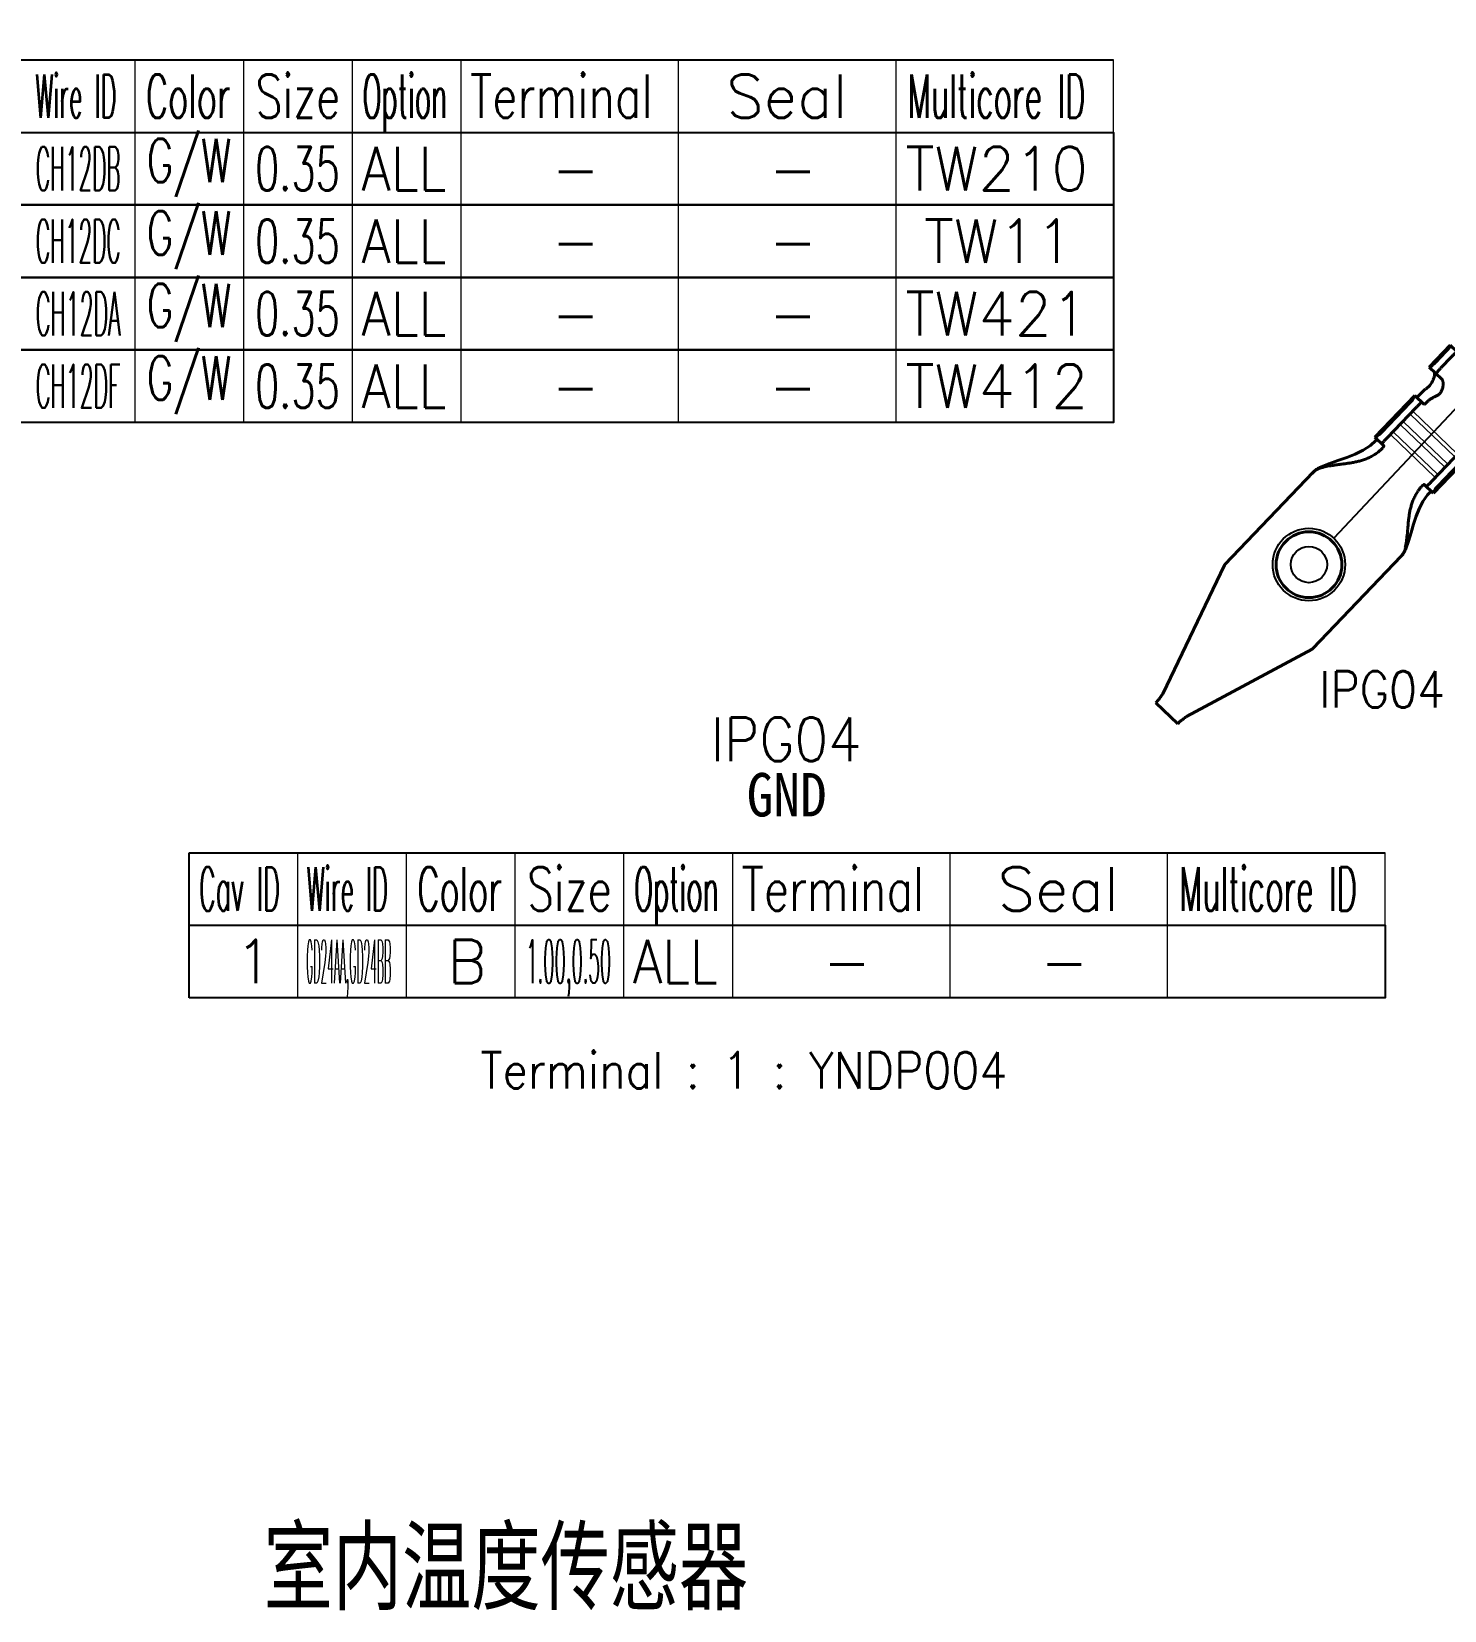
# Model space of a CAD drawing. Header units: inches. Extents: x 47316 to 59086, y 3141 to 11743.
# Drawn here: x 52115.9 to 52213.4, y 8494.5 to 8603.4 of the extents above; entities that cross this region are included whole.
import ezdxf

# ---------------------------------------------------------------- set-up
doc = ezdxf.new("R2010")
doc.units = ezdxf.units.IN
doc.header["$MEASUREMENT"] = 0
doc.layers.add('标注线', color=3, linetype='Continuous', lineweight=20)
doc.layers.add('轮廓线', color=7, linetype='Continuous', lineweight=40)
doc.styles.add('MtX_FangSong_GB2312', font='')
doc.styles.get("Standard").update_dxf_attribs({"font": ''})
doc.styles.get('MtX_FangSong_GB2312').set_extended_font_data('FangSong_GB2312')
doc.styles.get('Standard').set_extended_font_data('SimSun')
doc.linetypes.add('_VH_SPACE_TAPE', pattern='A,0.0001,[17,VeSys.shx,S=0.1,R=0,X=0,Y=0],-0.4,[17,VeSys.shx,S=0.1,R=0,X=0,Y=0],-0.4,[17,VeSys.shx,S=0.1,R=0,X=0,Y=0],-0.4,[18,VeSys.shx,S=0.1,R=0,X=0,Y=0],-0.5,[18,VeSys.shx,S=0.1,R=180,X=0.1,Y=0],-0.1,[17,VeSys.shx,S=0.1,R=0,X=0,Y=0],-0.4,[17,VeSys.shx,S=0.1,R=0,X=0,Y=0],-0.4,[17,VeSys.shx,S=0.1,R=0,X=0,Y=0],-0.4', length=3.0001)

# ---------------------------------------------------------------- blocks, each defined once
blk = doc.blocks.new('YNDP')
at = {"layer": '标注线', "color": 0}
for p, q in [((-2.1, 7.31), (2.1, 7.31)), ((-2.1, 7.31), (-2.1, 7.03)), ((-2.1, 7.03), (2.1, 7.03)), ((2.1, 7.31), (2.1, 7.03)), ((-2.1, 6.34), (2.1, 6.34)), ((-2.1, 6.06), (-2.1, 6.34)), ((-2.1, 6.06), (2.1, 6.06)), ((2.1, 6.06), (2.1, 6.34)), ((-2.1, 5.36), (2.1, 5.36)), ((-2.1, 5.08), (-2.1, 5.36)), ((-2.1, 5.08), (2.1, 5.08)), ((2.1, 5.08), (2.1, 5.36))]:
    blk.add_line(p, q, dxfattribs=at)
at = {"layer": '轮廓线', "color": 0, "linetype": 'Continuous'}
for p, q in [((-1.05, 31.85), (1.05, 31.85)), ((-1.05, 31.85), (-1.05, 31.62)), ((1.05, 31.85), (1.05, 31.62)), ((-1.12, 31.08), (-4.19, 21.73)), ((1.12, 31.08), (4.19, 21.73)), ((-4.2, 21.67), (-4.2, 12.86)), ((4.2, 21.67), (4.2, 12.86)), ((2.61, 8.81), (2.59, 8.3)), ((-2.8, 4.2), (-2.8, 8.19)), ((-1.93, 8.19), (-2.79, 8.19)), ((-2.68, 4.76), (-2.68, 7.63)), ((-2.59, 8.23), (-2.59, 8.19)), ((-2.15, 7.63), (-2.15, 4.76)), ((1.93, 8.19), (2.79, 8.19)), ((2.15, 7.63), (2.15, 4.76)), ((2.68, 4.76), (2.68, 7.63)), ((2.8, 4.2), (2.8, 8.19)), ((-1.88, 4.2), (-2.79, 4.2)), ((1.88, 4.2), (2.79, 4.2)), ((-3.42, 2.1), (-3.42, 0)), ((-2.21, 2.1), (-3.42, 2.1)), ((-3.33, 1.54), (-3.33, 0.56)), ((-2.8, 0.56), (-2.8, 1.54)), ((2.21, 2.1), (3.42, 2.1)), ((2.8, 0.56), (2.8, 1.54)), ((3.33, 1.54), (3.33, 0.56)), ((3.42, 2.1), (3.42, 0)), ((3.42, 0), (-3.42, 0))]:
    blk.add_line(p, q, dxfattribs=at)
for points in [[(-4.1, 12.34), (-3.84, 11.76), (-3.57, 11.21), (-3.29, 10.67), (-3.04, 10.15), (-2.83, 9.63), (-2.67, 9.1), (-2.59, 8.55)], [(4.1, 12.34), (3.82, 11.71), (3.52, 11.11), (3.22, 10.53), (2.96, 9.97), (2.75, 9.39), (2.61, 8.81)], [(2.59, 8.3), (2.6, 8.23), (2.62, 8.19)]]:
    blk.add_lwpolyline(points, dxfattribs=at)
blk.add_circle((0, 17.68), 2.27, dxfattribs=at)
for centre, radius, start, end in [((-3.99, 21.67), 0.21, 161.8436, 180), ((3.99, 21.67), 0.21, 0, 18.1564), ((-2.73, 12.98), 1.47, 179.9769, 194.856), ((-2.78, 12.86), 1.42, 179.9988, 190.6859), ((-2.82, 12.86), 1.38, 190.6602, 202.0987), ((-2.83, 12.95), 1.37, 194.867, 203.4682), ((-2.88, 12.93), 1.32, 203.5201, 211.9337), ((2.88, 12.93), 1.31, 328.0524, 336.542), ((2.84, 12.95), 1.36, 336.545, 345.167), ((2.82, 12.86), 1.38, 337.9012, 349.3399), ((2.73, 12.98), 1.47, 345.1441, 0.0231), ((2.78, 12.86), 1.42, 349.3141, 0.0012)]:
    blk.add_arc(centre, radius, start, end, dxfattribs=at)
for centre, ratio, start_param, end_param in [((-2.79, 7.63), 0.19732, -4.712389, -3.141593), ((2.79, 7.63), 0.19732, -3.141593, -1.570796), ((-2.79, 4.76), 0.19732, 0, 1.570796), ((2.79, 4.76), 0.19732, -1.570796, 0), ((-3.4, 1.54), 0.133102, -4.712389, -3.141593), ((3.4, 1.54), 0.133102, -3.141593, -1.570796), ((-3.4, 0.56), 0.133102, 0, 1.570796), ((3.4, 0.56), 0.133102, -1.570796, 0)]:
    blk.add_ellipse(centre, major_axis=(0, -0.56), ratio=ratio, start_param=start_param, end_param=end_param, dxfattribs=at)
for points, knots in [([(-1.12, 31.08), (-1.12, 31.13), (-1.11, 31.23), (-1.09, 31.37), (-1.07, 31.5), (-1.06, 31.59), (-1.05, 31.62)], [0, 0, 0, 0, 0.275349, 0.54044, 0.785059, 1, 1, 1, 1]), ([(1.12, 31.08), (1.12, 31.13), (1.11, 31.23), (1.09, 31.37), (1.07, 31.5), (1.06, 31.59), (1.05, 31.62)], [0, 0, 0, 0, 0.275349, 0.54044, 0.785059, 1, 1, 1, 1]), ([(-3.99, 12.24), (-3.96, 12.18), (-3.88, 12.06), (-3.76, 11.88), (-3.63, 11.71), (-3.49, 11.53), (-3.38, 11.38), (-3.28, 11.26), (-3.18, 11.13), (-3.08, 11.01), (-2.97, 10.88), (-2.89, 10.77), (-2.81, 10.67), (-2.71, 10.53), (-2.6, 10.38), (-2.5, 10.23), (-2.42, 10.11), (-2.35, 9.98), (-2.28, 9.85), (-2.21, 9.72), (-2.13, 9.54), (-2.06, 9.35), (-2, 9.15), (-1.96, 9), (-1.93, 8.85), (-1.92, 8.75), (-1.91, 8.7)], [0, 0, 0, 0, 0.050147, 0.101268, 0.15366, 0.207551, 0.263037, 0.291397, 0.320187, 0.379163, 0.409405, 0.44019, 0.471533, 0.503437, 0.568955, 0.6026, 0.636828, 0.671601, 0.70688, 0.742606, 0.778723, 0.851854, 0.888752, 0.925778, 0.962868, 1, 1, 1, 1]), ([(3.99, 12.24), (3.96, 12.18), (3.88, 12.06), (3.76, 11.88), (3.63, 11.71), (3.49, 11.53), (3.38, 11.38), (3.28, 11.26), (3.18, 11.13), (3.08, 11.01), (2.97, 10.88), (2.89, 10.77), (2.81, 10.67), (2.71, 10.53), (2.6, 10.38), (2.5, 10.23), (2.42, 10.11), (2.35, 9.98), (2.28, 9.85), (2.21, 9.72), (2.13, 9.54), (2.06, 9.35), (2, 9.15), (1.96, 9), (1.93, 8.85), (1.92, 8.75), (1.91, 8.7)], [0, 0, 0, 0, 0.050147, 0.101268, 0.15366, 0.207551, 0.263037, 0.291397, 0.320187, 0.379163, 0.409405, 0.44019, 0.471533, 0.503437, 0.568955, 0.6026, 0.636828, 0.671601, 0.70688, 0.742606, 0.778723, 0.851854, 0.888752, 0.925778, 0.962868, 1, 1, 1, 1]), ([(-2.59, 8.23), (-2.59, 8.23), (-2.59, 8.25), (-2.59, 8.28), (-2.59, 8.31), (-2.59, 8.35), (-2.58, 8.39), (-2.58, 8.46), (-2.58, 8.51), (-2.59, 8.55)], [0, 0, 0, 0, 0.070978, 0.159185, 0.264069, 0.384693, 0.519957, 0.668708, 1, 1, 1, 1]), ([(-2.58, 8.19), (-2.58, 8.19), (-2.58, 8.19), (-2.58, 8.19), (-2.59, 8.2), (-2.59, 8.2), (-2.59, 8.2), (-2.59, 8.21), (-2.59, 8.22), (-2.59, 8.22), (-2.59, 8.23)], [0, 0, 0, 0, 0.063583, 0.13143, 0.214486, 0.319093, 0.448523, 0.604543, 0.788198, 1, 1, 1, 1]), ([(-2.11, 8.19), (-2.11, 8.19), (-2.11, 8.19), (-2.11, 8.19), (-2.12, 8.18), (-2.12, 8.18), (-2.12, 8.17), (-2.12, 8.17), (-2.13, 8.16), (-2.13, 8.14), (-2.13, 8.12), (-2.14, 8.09), (-2.14, 8.06), (-2.14, 8.01), (-2.15, 7.94), (-2.15, 7.84), (-2.15, 7.74), (-2.15, 7.67), (-2.15, 7.63)], [0, 0, 0, 0, 0.004027, 0.009289, 0.016377, 0.025518, 0.036801, 0.050263, 0.065914, 0.083752, 0.125893, 0.176287, 0.234438, 0.299837, 0.450022, 0.621303, 0.807366, 1, 1, 1, 1]), ([(-1.89, 8.33), (-1.89, 8.32), (-1.9, 8.3), (-1.9, 8.27), (-1.9, 8.25), (-1.91, 8.23), (-1.91, 8.22), (-1.91, 8.21), (-1.92, 8.2), (-1.92, 8.2), (-1.92, 8.2), (-1.92, 8.19), (-1.92, 8.19), (-1.93, 8.19), (-1.93, 8.19)], [0, 0, 0, 0, 0.218442, 0.41158, 0.578176, 0.717068, 0.77583, 0.827442, 0.871971, 0.909537, 0.940372, 0.964928, 0.984146, 1, 1, 1, 1]), ([(-1.91, 8.7), (-1.91, 8.66), (-1.9, 8.6), (-1.89, 8.5), (-1.89, 8.42), (-1.89, 8.37), (-1.89, 8.34), (-1.89, 8.33)], [0, 0, 0, 0, 0.28921, 0.557756, 0.797041, 0.903477, 1, 1, 1, 1]), ([(1.89, 8.33), (1.89, 8.34), (1.89, 8.37), (1.89, 8.42), (1.89, 8.5), (1.9, 8.6), (1.91, 8.66), (1.91, 8.7)], [0, 0, 0, 0, 0.09654, 0.20301, 0.442326, 0.710821, 1, 1, 1, 1]), ([(1.93, 8.19), (1.93, 8.19), (1.92, 8.19), (1.92, 8.19), (1.92, 8.2), (1.92, 8.2), (1.92, 8.2), (1.91, 8.21), (1.91, 8.22), (1.91, 8.23), (1.9, 8.25), (1.9, 8.27), (1.9, 8.3), (1.89, 8.32), (1.89, 8.33)], [0, 0, 0, 0, 0.015854, 0.035072, 0.059628, 0.090464, 0.128031, 0.17256, 0.224172, 0.282933, 0.421824, 0.58842, 0.781558, 1, 1, 1, 1]), ([(2.15, 7.63), (2.15, 7.67), (2.15, 7.74), (2.15, 7.84), (2.15, 7.94), (2.14, 8.01), (2.14, 8.06), (2.14, 8.09), (2.13, 8.12), (2.13, 8.14), (2.13, 8.16), (2.12, 8.17), (2.12, 8.17), (2.12, 8.18), (2.12, 8.18), (2.11, 8.19), (2.11, 8.19), (2.11, 8.19), (2.11, 8.19)], [0, 0, 0, 0, 0.192634, 0.378697, 0.549978, 0.700163, 0.765562, 0.823713, 0.874107, 0.916248, 0.934086, 0.949737, 0.963199, 0.974482, 0.983623, 0.990711, 0.995973, 1, 1, 1, 1]), ([(-2.15, 4.76), (-2.15, 4.72), (-2.15, 4.65), (-2.15, 4.55), (-2.15, 4.45), (-2.14, 4.38), (-2.14, 4.33), (-2.14, 4.3), (-2.13, 4.27), (-2.13, 4.25), (-2.13, 4.23), (-2.12, 4.22), (-2.12, 4.22), (-2.12, 4.21), (-2.12, 4.21), (-2.11, 4.2), (-2.11, 4.2), (-2.11, 4.2), (-2.11, 4.2)], [0, 0, 0, 0, 0.192634, 0.378697, 0.549978, 0.700163, 0.765562, 0.823713, 0.874107, 0.916248, 0.934086, 0.949737, 0.963199, 0.974482, 0.983623, 0.990711, 0.995973, 1, 1, 1, 1]), ([(2.11, 4.2), (2.11, 4.2), (2.11, 4.2), (2.11, 4.2), (2.12, 4.21), (2.12, 4.21), (2.12, 4.22), (2.12, 4.22), (2.13, 4.23), (2.13, 4.25), (2.13, 4.27), (2.14, 4.3), (2.14, 4.33), (2.14, 4.38), (2.15, 4.45), (2.15, 4.55), (2.15, 4.65), (2.15, 4.72), (2.15, 4.76)], [0, 0, 0, 0, 0.004027, 0.009289, 0.016377, 0.025518, 0.036801, 0.050263, 0.065914, 0.083752, 0.125893, 0.176287, 0.234438, 0.299837, 0.450022, 0.621303, 0.807366, 1, 1, 1, 1]), ([(-2.89, 2.13), (-2.87, 2.14), (-2.85, 2.17), (-2.8, 2.21), (-2.76, 2.26), (-2.72, 2.33), (-2.68, 2.4), (-2.64, 2.48), (-2.61, 2.56), (-2.56, 2.69), (-2.53, 2.85), (-2.51, 3.01), (-2.51, 3.13), (-2.52, 3.22), (-2.54, 3.29), (-2.55, 3.34), (-2.56, 3.36)], [0, 0, 0, 0, 0.038866, 0.08397, 0.135113, 0.191855, 0.253649, 0.319879, 0.389842, 0.462725, 0.612921, 0.759984, 0.828629, 0.892177, 0.949572, 1, 1, 1, 1]), ([(-2.56, 3.36), (-2.57, 3.43), (-2.58, 3.53), (-2.58, 3.66), (-2.58, 3.77), (-2.58, 3.87), (-2.58, 3.98), (-2.58, 4.09), (-2.58, 4.16), (-2.58, 4.2)], [0, 0, 0, 0, 0.240029, 0.362533, 0.486637, 0.612415, 0.739889, 0.869056, 1, 1, 1, 1]), ([(-1.75, 3.36), (-1.74, 3.34), (-1.71, 3.28), (-1.68, 3.19), (-1.65, 3.09), (-1.64, 3), (-1.64, 2.93), (-1.64, 2.87), (-1.65, 2.81), (-1.66, 2.73), (-1.69, 2.64), (-1.73, 2.53), (-1.79, 2.44), (-1.85, 2.36), (-1.91, 2.28), (-1.98, 2.22), (-2.03, 2.18), (-2.07, 2.15), (-2.1, 2.13), (-2.13, 2.12), (-2.17, 2.1), (-2.2, 2.1), (-2.21, 2.1)], [0, 0, 0, 0, 0.055022, 0.116995, 0.185083, 0.258201, 0.296181, 0.334778, 0.373698, 0.412652, 0.489659, 0.564292, 0.635623, 0.703071, 0.76613, 0.824277, 0.876958, 0.901113, 0.923761, 0.944907, 0.964596, 1, 1, 1, 1]), ([(-1.88, 4.2), (-1.88, 4.13), (-1.87, 4.02), (-1.86, 3.87), (-1.85, 3.73), (-1.83, 3.59), (-1.79, 3.46), (-1.77, 3.39), (-1.75, 3.36)], [0, 0, 0, 0, 0.260021, 0.387215, 0.512609, 0.758429, 0.879572, 1, 1, 1, 1]), ([(2.21, 2.1), (2.2, 2.1), (2.17, 2.1), (2.13, 2.12), (2.1, 2.13), (2.07, 2.15), (2.03, 2.18), (1.98, 2.22), (1.91, 2.28), (1.85, 2.36), (1.79, 2.44), (1.73, 2.53), (1.69, 2.64), (1.65, 2.75), (1.64, 2.87), (1.64, 2.98), (1.65, 3.09), (1.68, 3.19), (1.71, 3.28), (1.74, 3.34), (1.75, 3.36)], [0, 0, 0, 0, 0.035416, 0.055113, 0.076262, 0.09891, 0.123064, 0.175742, 0.233887, 0.296955, 0.364416, 0.435763, 0.510406, 0.587414, 0.665244, 0.741782, 0.814902, 0.882994, 0.944969, 1, 1, 1, 1]), ([(1.75, 3.36), (1.77, 3.39), (1.79, 3.46), (1.83, 3.59), (1.85, 3.73), (1.86, 3.87), (1.87, 4.02), (1.88, 4.13), (1.88, 4.2)], [0, 0, 0, 0, 0.120428, 0.241571, 0.48739, 0.612785, 0.739979, 1, 1, 1, 1]), ([(2.56, 3.36), (2.55, 3.34), (2.54, 3.3), (2.53, 3.23), (2.52, 3.16), (2.51, 3.05), (2.52, 2.9), (2.55, 2.73), (2.6, 2.59), (2.64, 2.48), (2.68, 2.41), (2.71, 2.34), (2.75, 2.28), (2.79, 2.23), (2.81, 2.2), (2.83, 2.19)], [0, 0, 0, 0, 0.048288, 0.102718, 0.16266, 0.227338, 0.366788, 0.511961, 0.653827, 0.721303, 0.78555, 0.846014, 0.902199, 0.953655, 1, 1, 1, 1]), ([(2.58, 4.2), (2.58, 4.16), (2.58, 4.09), (2.58, 3.98), (2.58, 3.87), (2.58, 3.77), (2.58, 3.66), (2.58, 3.53), (2.57, 3.43), (2.56, 3.36)], [0, 0, 0, 0, 0.130944, 0.260111, 0.387585, 0.513363, 0.637467, 0.759971, 1, 1, 1, 1]), ([(2.83, 2.19), (2.84, 2.17), (2.86, 2.15), (2.89, 2.13), (2.9, 2.12)], [0, 0, 0, 0, 0.537008, 1, 1, 1, 1]), ([(-2.97, 2.1), (-2.96, 2.1), (-2.95, 2.1), (-2.93, 2.11), (-2.91, 2.12), (-2.9, 2.13), (-2.89, 2.13)], [0, 0, 0, 0, 0.217658, 0.453857, 0.713604, 1, 1, 1, 1]), ([(-2.74, 2.1), (-2.74, 2.1), (-2.74, 2.1), (-2.75, 2.1), (-2.75, 2.09), (-2.75, 2.09), (-2.76, 2.08), (-2.76, 2.08), (-2.76, 2.07), (-2.77, 2.05), (-2.77, 2.03), (-2.78, 2), (-2.78, 1.97), (-2.79, 1.93), (-2.79, 1.89), (-2.8, 1.83), (-2.8, 1.75), (-2.8, 1.65), (-2.8, 1.58), (-2.8, 1.54)], [0, 0, 0, 0, 0.005642, 0.012205, 0.020275, 0.030156, 0.042002, 0.05589, 0.071859, 0.089925, 0.132301, 0.1827, 0.240671, 0.305736, 0.377363, 0.454882, 0.624746, 0.809143, 1, 1, 1, 1]), ([(2.8, 1.54), (2.8, 1.58), (2.8, 1.65), (2.8, 1.75), (2.8, 1.83), (2.79, 1.89), (2.79, 1.93), (2.78, 1.97), (2.78, 2), (2.77, 2.03), (2.77, 2.05), (2.76, 2.07), (2.76, 2.08), (2.76, 2.08), (2.75, 2.09), (2.75, 2.09), (2.75, 2.1), (2.74, 2.1), (2.74, 2.1), (2.74, 2.1)], [0, 0, 0, 0, 0.190857, 0.375254, 0.545118, 0.622637, 0.694264, 0.759329, 0.8173, 0.867699, 0.910075, 0.928141, 0.94411, 0.957998, 0.969844, 0.979725, 0.987795, 0.994358, 1, 1, 1, 1]), ([(2.9, 2.12), (2.91, 2.12), (2.92, 2.11), (2.94, 2.1), (2.96, 2.1), (2.97, 2.1)], [0, 0, 0, 0, 0.280397, 0.659814, 1, 1, 1, 1]), ([(-2.8, 0.56), (-2.8, 0.52), (-2.8, 0.45), (-2.8, 0.35), (-2.8, 0.27), (-2.79, 0.21), (-2.79, 0.17), (-2.78, 0.13), (-2.78, 0.1), (-2.77, 0.07), (-2.77, 0.05), (-2.76, 0.03), (-2.76, 0.02), (-2.76, 0.02), (-2.75, 0.01), (-2.75, 0.01), (-2.75, 0), (-2.74, 0), (-2.74, 0), (-2.74, 0)], [0, 0, 0, 0, 0.190857, 0.375254, 0.545118, 0.622637, 0.694264, 0.759329, 0.8173, 0.867699, 0.910075, 0.928141, 0.94411, 0.957998, 0.969844, 0.979725, 0.987795, 0.994358, 1, 1, 1, 1]), ([(2.74, 0), (2.74, 0), (2.74, 0), (2.75, 0), (2.75, 0.01), (2.75, 0.01), (2.76, 0.02), (2.76, 0.02), (2.76, 0.03), (2.77, 0.05), (2.77, 0.07), (2.78, 0.1), (2.78, 0.13), (2.79, 0.17), (2.79, 0.21), (2.8, 0.27), (2.8, 0.35), (2.8, 0.45), (2.8, 0.52), (2.8, 0.56)], [0, 0, 0, 0, 0.005642, 0.012205, 0.020275, 0.030156, 0.042002, 0.05589, 0.071859, 0.089925, 0.132301, 0.1827, 0.240671, 0.305736, 0.377363, 0.454882, 0.624746, 0.809143, 1, 1, 1, 1])]:
    blk.add_open_spline(points, degree=3, knots=knots, dxfattribs=at)

msp = doc.modelspace()

# ---------------------------------------------------------------- linework, layer by layer
at = {"color": 0, "linetype": '_VH_SPACE_TAPE', "lineweight": -2, "ltscale": 5}
msp.add_line((52255.97, 8621.89), (52205.73, 8568.43), dxfattribs=at)
at = {"color": 0, "linetype": 'Continuous', "lineweight": -2}
for p, q in [((52108.04, 8601.41), (52190.54, 8601.41)), ((52108.04, 8596.41), (52190.54, 8596.41)), ((52126.77, 8546.74), (52209.27, 8546.74)), ((52126.77, 8541.74), (52126.77, 8546.74)), ((52126.77, 8541.74), (52209.27, 8541.74))]:
    msp.add_line(p, q, dxfattribs=at)
at = {"color": 7, "linetype": 'Continuous', "lineweight": 15}
for p, q in [((52123.04, 8596.41), (52123.04, 8601.41)), ((52130.54, 8596.41), (52130.54, 8601.41)), ((52138.04, 8596.41), (52138.04, 8601.41)), ((52145.54, 8596.41), (52145.54, 8601.41)), ((52160.54, 8596.41), (52160.54, 8601.41)), ((52175.54, 8596.41), (52175.54, 8601.41)), ((52190.54, 8596.41), (52190.54, 8601.41)), ((52134.27, 8541.74), (52134.27, 8546.74)), ((52141.77, 8541.74), (52141.77, 8546.74)), ((52149.27, 8541.74), (52149.27, 8546.74)), ((52156.77, 8541.74), (52156.77, 8546.74)), ((52164.27, 8541.74), (52164.27, 8546.74)), ((52179.27, 8541.74), (52179.27, 8546.74)), ((52194.27, 8541.74), (52194.27, 8546.74)), ((52209.27, 8541.74), (52209.27, 8546.74))]:
    msp.add_line(p, q, dxfattribs=at)
at = {"color": 102, "linetype": 'Continuous', "lineweight": 15}
for p, q in [((52123.04, 8591.41), (52123.04, 8596.41)), ((52130.54, 8591.41), (52130.54, 8596.41)), ((52138.04, 8591.41), (52138.04, 8596.41)), ((52145.54, 8591.41), (52145.54, 8596.41)), ((52160.54, 8591.41), (52160.54, 8596.41)), ((52175.54, 8591.41), (52175.54, 8596.41)), ((52123.04, 8586.41), (52123.04, 8591.41)), ((52130.54, 8586.41), (52130.54, 8591.41)), ((52138.04, 8586.41), (52138.04, 8591.41)), ((52145.54, 8586.41), (52145.54, 8591.41)), ((52160.54, 8586.41), (52160.54, 8591.41)), ((52175.54, 8586.41), (52175.54, 8591.41)), ((52123.04, 8581.41), (52123.04, 8586.41)), ((52130.54, 8581.41), (52130.54, 8586.41)), ((52138.04, 8581.41), (52138.04, 8586.41)), ((52145.54, 8581.41), (52145.54, 8586.41)), ((52160.54, 8581.41), (52160.54, 8586.41)), ((52175.54, 8581.41), (52175.54, 8586.41)), ((52123.04, 8576.41), (52123.04, 8581.41)), ((52130.54, 8576.41), (52130.54, 8581.41)), ((52138.04, 8576.41), (52138.04, 8581.41)), ((52145.54, 8576.41), (52145.54, 8581.41)), ((52160.54, 8576.41), (52160.54, 8581.41)), ((52175.54, 8576.41), (52175.54, 8581.41)), ((52134.27, 8536.74), (52134.27, 8541.74)), ((52141.77, 8536.74), (52141.77, 8541.74)), ((52149.27, 8536.74), (52149.27, 8541.74)), ((52156.77, 8536.74), (52156.77, 8541.74)), ((52164.27, 8536.74), (52164.27, 8541.74)), ((52179.27, 8536.74), (52179.27, 8541.74)), ((52194.27, 8536.74), (52194.27, 8541.74))]:
    msp.add_line(p, q, dxfattribs=at)
at = {"color": 0, "linetype": 'Continuous', "lineweight": -2}
for points in [[(52108.04, 8591.41), (52108.04, 8596.41), (52190.54, 8596.41), (52190.54, 8591.41)], [(52108.04, 8586.41), (52108.04, 8591.41), (52190.54, 8591.41), (52190.54, 8586.41)], [(52108.04, 8581.41), (52108.04, 8586.41), (52190.54, 8586.41), (52190.54, 8581.41)], [(52108.04, 8576.41), (52108.04, 8581.41), (52190.54, 8581.41), (52190.54, 8576.41)], [(52126.77, 8536.74), (52126.77, 8541.74), (52209.27, 8541.74), (52209.27, 8536.74)]]:
    msp.add_lwpolyline(points, close=True, dxfattribs=at)
for radius in [2.5, 1.25]:
    msp.add_circle((52204.02, 8566.61), radius, dxfattribs=at)

# ---------------------------------------------------------------- block references
at = {"color": 0, "lineweight": -2, "rotation": 136.2821099940492}
msp.add_blockref('YNDP', (52216.24, 8579.38), dxfattribs=at)

# ---------------------------------------------------------------- texts
at = {"color": 0, "lineweight": -2, "style": 'MtX_FangSong_GB2312', "width": 0.7}
msp.add_text('室内温度传感器', height=5, rotation=360, dxfattribs=at).set_placement((52131.92, 8495.05))
at = {"color": 7, "linetype": 'Continuous', "lineweight": 15, "char_height": 3, "attachment_point": 1}
for s, insert, width in [('\\Fromans.shx;\\W0.4026548673;\\T1.0000000000;\\o\\lWire ID', (52116.16, 8600.41), 6.5), ('\\Fromans.shx;\\W0.5687500000;\\T1.0000000000;\\o\\lColor', (52123.79, 8600.41), 6.5), ('\\Fromans.shx;\\W0.7222222222;\\T1.0000000000;\\o\\lSize', (52131.35, 8600.41), 6.5), ('\\Fromans.shx;\\W0.4595959596;\\T1.0000000000;\\o\\lOption', (52138.74, 8600.41), 6.5), ('\\Fromans.shx;\\W0.7480916031;\\T1.0000000000;\\o\\lTerminal', (52146.15, 8600.41), 14), ('\\Fromans.shx;\\W1.0000000000;\\T1.0000000000;\\o\\lSeal', (52163.83, 8600.41), 9.2857), ('\\Fromans.shx;\\W0.5185185185;\\T1.0000000000;\\o\\lMulticore ID', (52176.34, 8600.41), 14), ('\\Fromans.shx;\\W0.4026548673;\\T1.0000000000;\\o\\lWire ID', (52134.88, 8545.74), 6.5), ('\\Fromans.shx;\\W0.7222222222;\\T1.0000000000;\\o\\lSize', (52150.08, 8545.74), 6.5), ('\\Fromans.shx;\\W0.4595959596;\\T1.0000000000;\\o\\lOption', (52157.47, 8545.74), 6.5), ('\\Fromans.shx;\\W0.7480916031;\\T1.0000000000;\\o\\lTerminal', (52164.88, 8545.74), 14), ('\\Fromans.shx;\\W0.5185185185;\\T1.0000000000;\\o\\lMulticore ID', (52195.07, 8545.74), 14), ('\\Fromans.shx;\\W0.4292452830;\\T1.0000000000;\\o\\lCav ID', (52127.45, 8545.74), 6.5), ('\\Fromans.shx;\\W0.5687500000;\\T1.0000000000;\\o\\lColor', (52142.51, 8545.74), 6.5), ('\\Fromans.shx;\\W1.0000000000;\\T1.0000000000;\\o\\lSeal', (52182.55, 8545.74), 9.2857), ('\\Fromans.shx;\\W1.0000000000;\\T1.0000000000;\\o\\l1', (52129.95, 8540.74), 2.8571)]:
    msp.add_mtext(s, dxfattribs=dict(at, insert=insert, width=width))
at = {"color": 140, "linetype": 'Continuous', "lineweight": 15, "char_height": 3, "attachment_point": 1}
for s, insert, width in [('\\Fromans.shx;\\W0.6791044776;\\T1.0000000000;\\o\\lG/W', (52123.84, 8595.98), 6.5), ('\\Fromans.shx;\\W0.8750000000;\\T1.0000000000;\\o\\lALL', (52138.67, 8595.41), 6.5), ('\\Fromans.shx;\\W1.0000000000;\\T1.0000000000;\\o\\l-', (52166.76, 8595.41), 3.7143), ('\\Fromans.shx;\\W0.6791044776;\\T1.0000000000;\\o\\lG/W', (52123.84, 8590.98), 6.5), ('\\Fromans.shx;\\W0.8750000000;\\T1.0000000000;\\o\\lALL', (52138.67, 8590.41), 6.5), ('\\Fromans.shx;\\W1.0000000000;\\T1.0000000000;\\o\\l-', (52166.76, 8590.41), 3.7143), ('\\Fromans.shx;\\W0.6791044776;\\T1.0000000000;\\o\\lG/W', (52123.84, 8585.98), 6.5), ('\\Fromans.shx;\\W0.8750000000;\\T1.0000000000;\\o\\lALL', (52138.67, 8585.41), 6.5), ('\\Fromans.shx;\\W1.0000000000;\\T1.0000000000;\\o\\l-', (52166.76, 8585.41), 3.7143), ('\\Fromans.shx;\\W0.6791044776;\\T1.0000000000;\\o\\lG/W', (52123.84, 8580.98), 6.5), ('\\Fromans.shx;\\W0.8750000000;\\T1.0000000000;\\o\\lALL', (52138.67, 8580.41), 6.5), ('\\Fromans.shx;\\W1.0000000000;\\T1.0000000000;\\o\\l-', (52166.76, 8580.41), 3.7143), ('\\Fromans.shx;\\W1.0000000000;\\T1.0000000000;\\o\\lB', (52144.59, 8540.74), 3), ('\\Fromans.shx;\\W0.8750000000;\\T1.0000000000;\\o\\lALL', (52157.39, 8540.74), 6.5), ('\\Fromans.shx;\\W1.0000000000;\\T1.0000000000;\\o\\l-', (52185.48, 8540.74), 3.7143)]:
    msp.add_mtext(s, dxfattribs=dict(at, insert=insert, width=width))
at = {"color": 21, "linetype": 'Continuous', "lineweight": 15, "attachment_point": 1}
for s, insert, char_height, width in [('\\Fromans.shx;\\W0.3640000000;\\T1.0000000000;\\o\\lCH12DB', (52116.2, 8595.41), 3, 6.5), ('\\Fromans.shx;\\W0.6500000000;\\T1.0000000000;\\o\\l0.35', (52131.32, 8595.41), 3, 6.5), ('\\Fromans.shx;\\W0.9800000000;\\T1.0000000000;\\o\\lTW210', (52176.18, 8595.41), 3, 14), ('\\Fromans.shx;\\W1.0000000000;\\T1.0000000000;\\o\\l-', (52151.76, 8595.41), 3, 3.7143), ('\\Fromans.shx;\\W0.3640000000;\\T1.0000000000;\\o\\lCH12DC', (52116.2, 8590.41), 3, 6.5), ('\\Fromans.shx;\\W0.6500000000;\\T1.0000000000;\\o\\l0.35', (52131.32, 8590.41), 3, 6.5), ('\\Fromans.shx;\\W1.0000000000;\\T1.0000000000;\\o\\lTW11', (52177.47, 8590.41), 3, 11.4286), ('\\Fromans.shx;\\W1.0000000000;\\T1.0000000000;\\o\\l-', (52151.76, 8590.41), 3, 3.7143), ('\\Fromans.shx;\\W0.3729508197;\\T1.0000000000;\\o\\lCH12DA', (52116.2, 8585.41), 3, 6.5), ('\\Fromans.shx;\\W0.6500000000;\\T1.0000000000;\\o\\l0.35', (52131.32, 8585.41), 3, 6.5), ('\\Fromans.shx;\\W0.9800000000;\\T1.0000000000;\\o\\lTW421', (52176.18, 8585.41), 3, 14), ('\\Fromans.shx;\\W1.0000000000;\\T1.0000000000;\\o\\l-', (52151.76, 8585.41), 3, 3.7143), ('\\Fromans.shx;\\W0.3729508197;\\T1.0000000000;\\o\\lCH12DF', (52116.2, 8580.41), 3, 6.5), ('\\Fromans.shx;\\W0.6500000000;\\T1.0000000000;\\o\\l0.35', (52131.32, 8580.41), 3, 6.5), ('\\Fromans.shx;\\W0.9800000000;\\T1.0000000000;\\o\\lTW412', (52176.18, 8580.41), 3, 14), ('\\Fromans.shx;\\W1.0000000000;\\T1.0000000000;\\o\\l-', (52151.76, 8580.41), 3, 3.7143), ('\\Fromans.shx;\\W0.9000000000;\\T1.0000000000;\\o\\lIPG04', (52204.73, 8559.25), 2.5, 9.6429), ('\\Fromans.shx;\\W0.1805555556;\\T1.0000000000;\\o\\lGD24AA,GD24BB', (52134.85, 8540.74), 3, 6.5), ('\\Fromans.shx;\\W0.3033333333;\\T1.0000000000;\\o\\l1.00,0.50', (52150.03, 8540.74), 3, 6.5), ('\\Fromans.shx;\\W1.0000000000;\\T1.0000000000;\\o\\l-', (52170.48, 8540.74), 3, 3.7143)]:
    msp.add_mtext(s, dxfattribs=dict(at, insert=insert, char_height=char_height, width=width))
at = {"color": 6, "linetype": 'Continuous', "lineweight": 20, "char_height": 3, "attachment_point": 1}
for s, insert, width in [('\\Fromans.shx;\\W0.9000000000;\\T1.0000000000;\\o\\lIPG04', (52162.75, 8556.06), 11.5714), ('\\f黑体|b0|i0|c1|p0;\\W0.9000000000;\\T1.0000000000;\\o\\lGND', (52165.24, 8552.24), 5.8247)]:
    msp.add_mtext(s, dxfattribs=dict(at, insert=insert, width=width))
at = {"color": 42, "linetype": 'Continuous', "lineweight": 15, "insert": (52146.86, 8532.99), "char_height": 2.5, "width": 42.5357, "attachment_point": 1}
msp.add_mtext('\\Fromans.shx;\\W0.9000000000;\\T1.0000000000;\\o\\lTerminal : 1 : YNDP004', dxfattribs=at)

doc.saveas('drawing.dxf')
